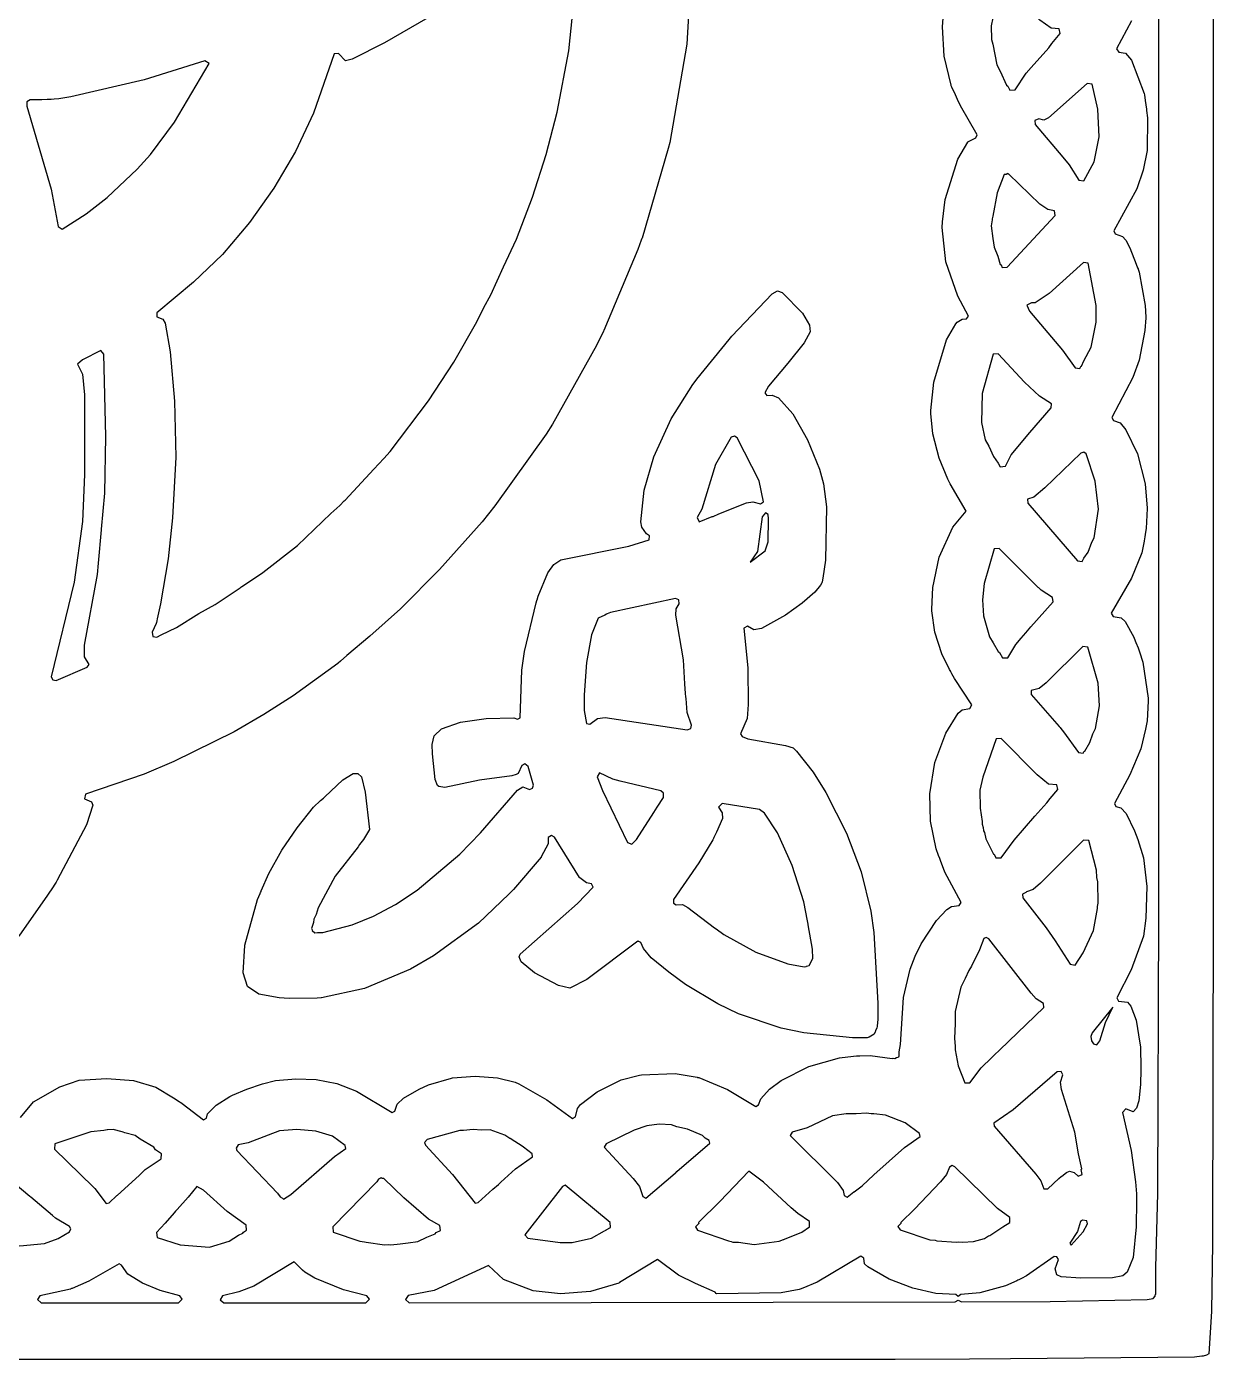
# Model space of a CAD drawing. Header units: millimetres. Extents: x 0 to 299, y 0 to 300.
# Drawn here: x 171.9 to 299.4, y 0.1 to 143.2 of the extents above; entities that cross this region are included whole.
import ezdxf

# ---------------------------------------------------------------- set-up
doc = ezdxf.new("R2010")
doc.units = ezdxf.units.MM
doc.layers.add('CUT', color=7, linetype='CONTINUOUS')

msp = doc.modelspace()

# ---------------------------------------------------------------- linework, layer by layer
at = {"layer": 'CUT'}
for points in [[(299.3639, 248.1914), (299.3492, 48.3109), (299.2737, 12.5525), (299.1828, 5.2237), (298.8761, 0.6766), (298.6412, 0.5231), (298.268, 0.4477), (298.1852, 0.431), (298.16, 0.4259), (298.1113, 0.416), (297.3388, 0.3327), (277.5732, 0.1329), (273.1912, 0.1121), (265.1967, 0.0908), (93.9144, 0.0908)], [(290.5918, 143.8136), (288.9628, 140.8039), (289.1981, 140.4476), (289.9268, 140.3348), (290.5889, 139.5773), (291.937, 136.0043), (291.9625, 135.8639), (292.047, 135.2559), (292.1785, 134.3099), (292.1974, 134.1739), (292.3062, 133.3914), (292.2536, 129.8738), (291.8153, 127.7722), (291.1382, 125.7507), (288.6875, 121.2412), (288.8273, 120.9445), (289.6119, 120.6435), (289.982, 120.252), (290.4047, 119.4214), (291.0855, 117.6647), (291.2362, 117.2758), (291.276, 117.173), (291.286, 117.1472), (291.4028, 116.8117), (292.0478, 113.2479), (292.1001, 111.9657), (292.1, 111.8992), (292, 110.56), (291.3901, 107.3727), (290.7139, 105.5053), (288.4764, 101.2146), (288.6482, 100.8837), (289.363, 100.6244), (289.9714, 99.8941), (291.2375, 97.3086), (292.0373, 94.0897), (292.2515, 91.4761), (292.2515, 91.4316), (292.1514, 89.3056), (292.0578, 88.6891), (292.0069, 88.3533), (291.9855, 88.213), (291.9456, 87.9501), (291.6929, 86.6748), (290.5914, 83.9576), (288.395, 80.2068), (288.5933, 79.8621), (289.4649, 79.7145), (289.9032, 79.2955), (290.8302, 77.6153), (290.9776, 77.2427), (291.056, 77.0442), (291.2821, 76.4723), (291.4441, 76.0626), (291.7969, 74.9564), (292.3621, 71.0875), (292.3588, 70.7482), (292.2406, 68.6345), (292.0837, 67.7324), (291.581, 65.6413), (290.414, 62.8432), (288.7506, 59.7593), (288.8768, 59.4499), (289.4234, 59.3195), (289.9998, 58.6817), (290.8977, 56.8415), (291.2479, 55.9025), (291.8587, 53.9468), (292.2217, 50.8606), (292.1323, 47.4716), (291.8486, 45.532), (290.5443, 41.8929), (289.0041, 38.9138), (289.1911, 38.5576), (290.1454, 38.4457), (290.5137, 38.0224), (291.0706, 36.4957), (291.4673, 34.0516), (291.5283, 33.6399), (291.5937, 31.3274), (291.5654, 30.546), (291.5554, 30.2708), (291.5528, 30.1996), (291.5309, 29.5942), (291.3624, 27.8536), (291.1082, 27.0426), (290.7376, 26.6651), (289.9641, 26.9742), (289.6075, 26.601), (290.5569, 22.509), (291.0128, 19.1492), (291.1024, 17.8718), (291.1296, 17.1022), (291.0943, 14.3242), (290.7564, 11.0267), (290.1135, 9.4672), (289.6457, 9.0657), (288.5425, 8.8363), (285.1493, 8.8059), (283.0372, 8.9579), (282.5575, 9.1587), (282.3637, 9.7924), (282.7376, 10.8167), (282.5562, 11.0926), (282.2645, 11.1403), (279.3001, 9.0627), (278.756, 8.7831), (278.4759, 8.6392), (278.3847, 8.5923), (278.2665, 8.5316), (277.0361, 7.9808), (274.2843, 7.2246), (272.2334, 7.0377), (271.9699, 6.8507), (271.6971, 7.0378), (269.5596, 7.1744), (267.1036, 7.7494), (264.5691, 8.7044), (262.25, 10.0076), (261.9205, 10.3626), (261.8312, 10.9662), (261.5111, 11.1543), (256.8324, 8.3702), (255.3016, 7.7431), (255.004, 7.6212), (255.0012, 7.62), (254.8921, 7.5753), (252.9545, 7.2323), (246.0321, 7.1169), (245.9672, 7.1485), (245.8782, 7.2998), (243.765, 8.2226), (241.9307, 9.1172), (239.6708, 10.8067), (235.6162, 8.3243), (235.5932, 8.3107), (235.5663, 8.2947), (235.5649, 8.2939), (235.545, 8.2821), (232.4863, 7.3852), (229.2711, 7.1115), (226.3457, 7.4535), (223.1479, 8.6713), (221.5374, 10.1565), (215.7166, 7.4906), (212.9049, 6.9292), (212.6369, 6.5169), (213.0241, 6.1689), (271.6354, 6.2639), (271.9708, 6.4581), (272.3072, 6.2656), (281.8461, 6.29), (292.2424, 6.5004), (292.8975, 6.6165), (293.1067, 6.8708), (293.1106, 7.013), (293.1723, 7.1041), (293.1912, 9.9675), (293.4074, 17.8815), (293.4982, 47.8106), (293.4982, 127.4432), (293.5285, 203.1676)], [(243.3235, 150.0422), (242.8327, 141.2988), (241.0115, 130.7455), (240.8421, 130.0927), (238.0243, 120.4789), (238.0019, 120.4193), (237.9443, 120.2662), (237.752, 119.7545), (237.5649, 119.2565), (233.9096, 110.5503), (233.9096, 110.5502), (233.9086, 110.5483), (233.8831, 110.4966), (233.1154, 108.945), (228.3926, 100.5111), (227.7152, 99.4322), (222.2172, 91.725), (220.8649, 89.9956), (216.2753, 84.8899), (212.094, 80.6779), (208.8097, 77.728), (206.342, 75.6418), (205.6328, 75.0423), (205.3825, 74.8307), (205.3487, 74.8021), (200.5675, 71.334), (197.4294, 69.3232), (194.2437, 67.4729), (187.7669, 64.2648), (184.5633, 62.9226), (178.2502, 60.7799), (178.1723, 60.26), (178.9005, 59.9626), (179.0477, 59.58), (178.3642, 57.4681), (175.2365, 51.5245), (175.1093, 51.3312), (174.5671, 50.5067), (174.397, 50.248), (174.1954, 49.9415), (171.0973, 45.522)], [(171.2897, 26.0562), (172.6732, 27.7424), (175.496, 29.3655), (177.5678, 30.0727), (180.5694, 30.2261), (183.4336, 30.0372), (185.8231, 29.3297), (185.826, 29.3288), (187.7087, 28.1736), (188.2256, 27.833), (188.3509, 27.7504), (188.49, 27.6587), (188.6598, 27.5468), (190.9428, 25.8187), (191.2658, 25.9801), (191.3629, 26.4564), (192.3099, 27.3668), (193.7593, 28.3062), (194.0571, 28.4669), (195.5867, 29.108), (197.2718, 29.6606), (198.6536, 30.011), (200.8651, 30.2239), (203.0484, 30.1355), (205.2533, 29.7032), (207.3648, 28.8933), (211.1826, 26.5847), (211.4912, 26.7234), (211.7435, 27.4757), (212.4031, 28.1341), (214.0769, 29.0906), (215.1071, 29.579), (217.5797, 30.2927), (217.6872, 30.3147), (220.1039, 30.4978), (222.4924, 30.3115), (224.4079, 29.8374), (224.8029, 29.6768), (227.8162, 27.9578), (230.5423, 25.9568), (230.8646, 26.1432), (231.0919, 27.0211), (231.4278, 27.4641), (233.2189, 28.8275), (235.7861, 30.0834), (237.7618, 30.6031), (237.949, 30.6437), (241.5946, 30.771), (243.9532, 30.378), (243.9868, 30.3683), (244.0141, 30.3605), (244.0157, 30.36), (244.1065, 30.3339), (247.1914, 29.0584), (250.2283, 27.2403), (250.5157, 27.3998), (250.7746, 28.0429), (251.7124, 29.1031), (252.9434, 30.0227), (255.9151, 31.5195), (259.2132, 32.4575), (260.719, 32.6547), (261.0515, 32.6688), (261.2283, 32.6764), (261.2837, 32.6787), (261.4071, 32.684), (262.5188, 32.7042), (264.8724, 32.4049), (264.9932, 32.4263), (265.1542, 32.4049), (265.3427, 32.488), (265.5332, 32.5216), (265.543, 32.5762), (265.6207, 32.6104), (265.6404, 33.1217), (265.7784, 33.8945), (266.1102, 38.9353), (266.3791, 40.1546), (266.8135, 41.9865), (267.333, 43.3665), (267.9936, 44.719), (269.6487, 47.1966), (270.7528, 48.3829), (271.2497, 48.7046), (272.0659, 48.8233), (272.276, 49.1321), (270.5501, 52.3817), (270.0642, 53.6592), (269.9927, 53.8473), (269.8661, 54.1802), (269.5906, 54.9047), (268.9905, 57.8777), (268.9264, 60.8197), (269.4441, 64.1878), (270.638, 67.3195), (271.9524, 69.4715), (272.3805, 69.8192), (273.2292, 69.9812), (273.4265, 70.3592), (271.5571, 73.1961), (271.2994, 73.6817), (271.184, 73.8991), (271.1708, 73.9239), (271.0499, 74.1518), (270.2129, 75.8438), (269.4768, 78.1752), (269.1544, 80.4582), (269.1411, 80.6238), (269.2351, 82.9635), (269.9107, 86.2303), (271.3993, 89.4204), (272.8267, 91.1472), (271.1112, 94.0851), (270.8605, 94.5932), (269.9125, 96.838), (269.2607, 99.4407), (269.0459, 101.6293), (269.0239, 101.9599), (269.3583, 105.0004), (270.722, 109.5457), (271.717, 111.2499), (271.8601, 111.4576), (272.4014, 111.7683), (272.8653, 111.7924), (273.0601, 112.0991), (271.9342, 114.2522), (270.6332, 117.913), (270.2533, 121.6169), (270.2614, 121.8547), (270.2629, 121.8986), (270.2654, 121.9722), (270.2736, 122.2146), (270.5695, 124.6116), (271.9335, 128.9461), (272.9916, 130.7805), (272.9919, 130.7808), (272.993, 130.7823), (272.9975, 130.7882), (273.0102, 130.8047), (273.8592, 131.2331), (274.0005, 131.5645), (272.2206, 134.657), (271.9039, 135.3462), (271.6763, 135.8415), (271.2893, 136.6837), (271.2289, 136.8152), (271.2029, 136.8739), (270.4449, 139.9962), (270.2699, 143.1489), (270.4082, 145.0455)], [(215.0182, 144.1319), (210.3809, 141.4344), (206.8956, 139.676), (206.1668, 139.5101), (205.4456, 140.3078), (204.9626, 140.2386), (202.7522, 133.8718), (200.8168, 129.759), (198.4959, 125.8194), (195.8838, 122.1456), (192.9655, 118.7118), (189.8758, 115.7433), (185.907, 112.4557), (185.9379, 112.0169), (186.5631, 111.7637), (186.8097, 111.3433), (187.3672, 108.2732), (187.8237, 102.9503), (187.975, 96.9572), (187.6117, 90.4366), (187.1245, 86.0223), (186.3279, 81.2199), (185.9749, 79.6002), (185.9306, 79.3969), (185.8861, 79.1925), (185.8625, 79.0841), (185.4236, 78.156), (185.4957, 77.7048), (185.9126, 77.6174), (186.3876, 77.8848), (188.0445, 78.6721), (190.4233, 80.1567), (192.1882, 81.1503), (194.8545, 82.9223), (194.9557, 82.9855), (195.0016, 83.0201), (197.3192, 84.5603), (201.0401, 87.4645), (204.6168, 90.8934), (205.5808, 91.7658), (206.0424, 92.2602), (206.1371, 92.351), (209.2189, 95.6623), (210.2816, 96.8004), (210.2991, 96.8229), (210.9939, 97.5695), (215.0942, 102.9959), (217.8228, 107.1499), (220.297, 111.4657), (221.0448, 113.0255), (221.7781, 114.3692), (223.1391, 117.3937), (224.5544, 120.3458), (226.2669, 124.8823), (227.7164, 129.4403), (228.8947, 134.0003), (230.1635, 140.5815), (230.5562, 144.4121)]]:
    msp.add_lwpolyline(points, dxfattribs=at)
for points in [[(282.8006, 142.9265), (281.9493, 143.0275), (280.7259, 143.8631), (276.9659, 147.7256), (276.4247, 147.6455), (275.7259, 144.8977), (275.68, 144.1155), (275.5202, 143.2775), (275.5464, 141.7923), (275.6734, 141.3057), (276.1199, 139.0664), (276.4628, 138.4001), (277.1539, 136.8886), (277.2999, 136.7732), (277.5147, 136.3558), (278.0704, 136.4071), (279.2603, 138.177), (279.7915, 138.7916), (281.7014, 140.8904), (282.0206, 141.3707), (282.9327, 142.426)], [(175.4163, 135.4247), (174.9118, 135.392), (174.5639, 135.3695), (174.1378, 135.3419), (173.5874, 135.3063), (172.3071, 135.3198), (171.9765, 135.1045), (171.9702, 134.6412), (174.5716, 125.7186), (174.6942, 125.1592), (175.3298, 121.7188), (175.7702, 121.4329), (178.3351, 123.0659), (180.587, 124.8391), (183.821, 127.8633), (185.2402, 129.4622), (187.805, 132.9018), (191.5309, 139.2113), (191.0605, 139.4991), (184.5791, 137.4807), (176.6743, 135.6331)], [(287.1113, 131.3575), (286.9671, 134.3002), (286.3482, 136.9997), (285.8109, 137.0823), (281.6817, 133.3893), (281.1677, 133.1481), (280.6368, 133.2782), (280.2079, 133.0927), (280.2403, 132.6581), (283.1897, 129.1786), (283.8767, 128.3339), (284.9293, 126.68), (285.4488, 126.6218), (286.5592, 128.646)], [(277.2273, 117.3338), (282.3829, 122.9068), (282.3199, 123.3929), (281.5988, 123.534), (280.7327, 124.1024), (277.415, 127.3305), (277.3723, 127.3276), (277.2887, 127.4118), (277.1057, 127.3095), (276.8896, 127.2949), (276.145, 125.3337), (275.6843, 122.8435), (275.6075, 122.5289), (275.6111, 122.4477), (275.4908, 121.7969), (275.7009, 120.4232), (275.7009, 120.4231), (275.8403, 119.5121), (276.2215, 118.5195), (276.4638, 117.6335), (276.5749, 117.5995), (276.6777, 117.3318)], [(285.1495, 106.7007), (285.2022, 106.7096), (285.4588, 107.289), (286.2396, 108.7743), (286.7814, 111.4531), (286.778, 113.2355), (285.9404, 117.7742), (285.417, 117.8678), (281.7235, 114.5135), (280.2274, 113.5063), (279.8238, 113.5323), (279.3447, 113.255), (279.6147, 112.644), (283.1835, 108.4392), (284.5113, 106.5468), (285.0352, 106.4833)], [(205.8895, 62.2942), (207.0028, 62.9945), (207.5148, 62.9821), (207.898, 62.6203), (208.3069, 60.9802), (208.755, 56.9805), (208.1252, 55.8961), (207.8457, 55.539), (207.7006, 55.3774), (207.5248, 55.129), (205.0633, 51.984), (203.2425, 48.5503), (203.0175, 47.8632), (202.7827, 47.3439), (202.7301, 46.9855), (202.5169, 46.3345), (202.6178, 46.221), (202.6059, 46.1396), (202.9014, 45.8782), (203.1743, 45.9015), (203.7658, 45.905), (206.8902, 46.7309), (209.204, 47.6898), (211.5487, 48.9381), (213.8658, 50.453), (218.4637, 54.3241), (220.6934, 56.6152), (224.6565, 61.2129), (225.2075, 61.5747), (225.9227, 61.2609), (226.267, 61.3968), (226.3514, 61.7217), (225.8004, 63.7399), (225.4294, 64.0115), (225.1078, 63.8419), (224.7209, 62.9852), (224.5221, 62.8816), (224.0582, 62.7329), (220.5731, 62.2834), (216.8362, 61.4912), (216.2151, 61.591), (216.0671, 61.7131), (215.8223, 62.3604), (215.5175, 65.0976), (215.4879, 66.115), (215.6911, 67.0293), (216.4931, 67.7942), (218.5118, 68.5041), (221.2684, 68.8978), (224.2471, 68.9597), (224.6385, 68.8243), (224.944, 68.9724), (225.109, 74.0795), (225.3867, 76.0898), (226.6526, 81.3227), (226.7299, 81.5656), (226.7366, 81.5866), (226.7488, 81.6251), (226.8776, 82.0299), (227.9206, 84.5283), (228.5336, 85.424), (229.2959, 85.9215), (236.6074, 87.4108), (238.7752, 88.0825), (238.8129, 88.5151), (238.4962, 88.7111), (238.0014, 89.4237), (237.9093, 89.9978), (238.2442, 93.4113), (239.2877, 96.9745), (241.138, 101.0693), (243.4856, 104.7691), (243.8302, 105.2198), (243.8304, 105.2201), (243.8396, 105.2322), (243.9125, 105.3274), (247.3631, 109.6017), (247.6679, 109.9529), (251.9814, 114.5014), (252.5661, 114.8035), (253.081, 114.6355), (255.2482, 112.398), (255.9854, 111.1324), (256.0911, 110.3997), (255.4233, 109.2431), (253.6656, 107.047), (251.6018, 104.574), (251.2023, 103.8744), (251.4389, 103.5598), (251.9882, 103.604), (252.6829, 103.3208), (254.1969, 101.5969), (255.7718, 98.8221), (257.0751, 95.6704), (257.5131, 94.1011), (257.8154, 91.6203), (257.7316, 85.8991), (257.4365, 83.9572), (257.364, 83.5687), (257.3556, 83.5524), (257.3468, 83.5353), (257.31, 83.4635), (257.1842, 83.2185), (256.5871, 82.4444), (255.1984, 81.2675), (253.4144, 79.9765), (250.8338, 78.5494), (250.0324, 78.4096), (249.329, 78.806), (248.9566, 78.589), (249.3739, 74.322), (249.4345, 70.3874), (249.3062, 68.9087), (248.6083, 67.2485), (248.7771, 66.963), (249.3744, 66.7139), (253.423, 65.9876), (254.2436, 65.733), (254.6235, 65.402), (256.3828, 63.1264), (257.7527, 60.9358), (259.9736, 56.5877), (261.563, 52.4289), (262.592, 48.1919), (262.9276, 45.9091), (263.3543, 38.3355), (263.3314, 36.6038), (263.2705, 35.8676), (263.2146, 35.6612), (263.097, 35.3793), (263.0361, 35.2332), (263.0209, 35.1967), (262.9331, 34.9863), (262.398, 34.6986), (262.1834, 34.6181), (260.6225, 34.6026), (255.4111, 35.1331), (252.9702, 35.658), (248.3723, 37.2007), (246.1501, 38.2497), (242.6985, 40.3475), (240.8872, 41.6522), (238.9954, 43.1873), (238.9936, 43.1891), (238.1923, 44.1883), (237.9001, 44.8307), (237.6122, 45.0043), (237.5665, 44.9686), (237.5524, 44.9861), (232.1037, 40.8647), (230.2689, 39.9589), (229.0682, 40.2384), (226.4609, 41.6026), (225.0291, 42.7835), (224.8402, 43.322), (224.932, 43.5969), (231.0999, 49.016), (232.7671, 50.7796), (232.5947, 51.1439), (232.0666, 51.2526), (231.3418, 51.7873), (231.3283, 51.8023), (231.3282, 51.8024), (231.3276, 51.8031), (231.3073, 51.8256), (228.6283, 56.1409), (228.3051, 56.321), (227.9573, 56.1167), (227.9602, 55.4375), (227.2073, 54.0356), (227.2019, 54.0282), (227.2004, 54.026), (227.1993, 54.0245), (227.1932, 54.0162), (224.2361, 50.5236), (223.7135, 50.0167), (220.4512, 46.9153), (215.6146, 43.4192), (213.1446, 41.9878), (208.2349, 39.9182), (203.5967, 38.9137), (203.5951, 38.9136), (203.5827, 38.9128), (203.1268, 38.8838), (200.142, 38.8348), (199.0715, 38.9038), (196.881, 39.285), (195.6457, 40.1212), (195.2115, 41.5729), (195.3622, 44.5369), (195.369, 44.572), (196.7502, 49.4572), (197.024, 50.1221), (197.0682, 50.2296), (197.1109, 50.3334), (197.132, 50.3846), (197.9653, 52.246), (199.3489, 54.7423), (200.9937, 57.1518), (202.7557, 59.3669), (203.5122, 60.0736), (203.8171, 60.3584), (203.9497, 60.4823)], [(177.4189, 106.9432), (177.9569, 105.8487), (178.1698, 103.629), (178.1706, 95.0761), (177.9574, 90.0301), (177.0485, 83.5152), (174.5828, 73.3547), (174.746, 73.0309), (175.1052, 72.9818), (178.4474, 74.3996), (178.6636, 74.7015), (178.1519, 75.5052), (178.1444, 76.775), (179.5394, 84.3703), (179.6511, 85.5667), (179.9911, 89.135), (179.9933, 89.2323), (180.3539, 93.0953), (180.4443, 99.1837), (180.2507, 108.0183), (179.929, 108.3902), (177.9332, 107.416)], [(274.4627, 100.6647), (274.8788, 98.8259), (275.2557, 98.1434), (275.7731, 97.0139), (276.2614, 96.3222), (276.4818, 95.923), (277.0294, 95.9803), (277.6497, 97.1856), (279.6702, 99.5962), (281.9548, 102.2521), (281.9928, 102.6857), (280.6963, 103.499), (279.1024, 104.9983), (276.259, 108.0423), (275.7072, 108.0152), (274.5509, 103.7744)], [(247.9409, 99.2211), (247.6068, 99.0826), (245.9161, 96.1611), (244.4336, 91.3578), (243.9238, 90.4911), (244.1398, 90.0097), (245.5438, 90.5673), (245.6598, 90.5916), (246.2802, 90.8597), (249.2353, 92.0332), (249.9036, 92.1689), (250.7283, 91.9272), (251.0658, 92.149), (250.6098, 94.4067), (248.2449, 99.025)], [(286.3219, 87.8288), (286.5537, 88.2934), (287.0499, 91.3606), (286.6729, 94.387), (285.7071, 97.321), (285.4556, 97.4726), (285.1402, 97.3822), (281.2868, 93.6472), (280.1029, 92.6452), (279.4182, 92.4321), (279.4609, 91.9963), (284.7684, 85.8237), (285.2932, 85.7675), (285.4567, 86.0951), (285.9107, 86.7633)], [(251.2522, 86.9065), (251.5548, 87.8446), (251.6153, 90.326), (251.5548, 90.7799), (251.2824, 90.9917), (250.9193, 90.5378), (250.4049, 86.8157), (249.6484, 85.6658)], [(280.7031, 82.8499), (280.62, 82.9265), (280.5682, 82.9742), (280.3349, 83.1891), (276.3741, 87.1591), (275.821, 87.1127), (274.7574, 83.3732), (274.5826, 81.6272), (274.669, 79.9044), (275.341, 77.6611), (275.7289, 77.0337), (276.2481, 76.0706), (276.3876, 75.9684), (276.741, 75.397), (277.2878, 75.408), (278.1711, 76.8323), (278.7447, 77.5159), (279.2172, 78.079), (279.2371, 78.1027), (279.7661, 78.7332), (282.1579, 81.4353), (282.0868, 81.8954), (280.8866, 82.6808)], [(242.8806, 67.6777), (243.2573, 67.8336), (243.3171, 68.1675), (242.8662, 69.5469), (242.7443, 71.034), (242.7276, 71.2371), (242.7009, 71.5629), (242.614, 72.6226), (242.481, 75.1916), (241.6648, 79.9993), (241.7024, 80.6764), (242.0105, 81.2165), (241.966, 81.6396), (241.5974, 81.7777), (234.6404, 80.2904), (234.2784, 80.1154), (234.1886, 80.098), (234.0187, 79.9898), (233.327, 79.6554), (232.5984, 77.8756), (232.0622, 74.9182), (231.8227, 71.4332), (231.8238, 69.742), (232.0446, 68.3541), (232.4064, 68.2773), (233.2242, 68.9116), (234.0594, 68.9887)], [(282.9162, 67.9223), (282.9975, 67.826), (283.2907, 67.4785), (284.8832, 65.2262), (285.3997, 65.1816), (285.5054, 65.393), (285.5483, 65.3889), (286.1134, 66.3221), (286.433, 67.2483), (286.7214, 67.8251), (287.1435, 70.2649), (286.9901, 72.6701), (285.8921, 76.5446), (285.3499, 76.6321), (281.4204, 72.7184), (280.66, 72.129), (279.8186, 71.9012), (279.8196, 71.4625), (282.8079, 68.0507), (282.8686, 67.9787)], [(281.8364, 60.2929), (282.6769, 61.2587), (282.5433, 61.7615), (281.674, 61.8383), (280.4396, 62.8402), (276.5936, 66.7332), (276.0391, 66.6978), (274.5985, 62.5948), (274.3087, 61.2082), (274.3396, 59.2513), (274.5436, 57.852), (274.5514, 57.5409), (274.6375, 57.2081), (274.6898, 56.849), (274.7835, 56.6433), (274.9528, 55.9883), (275.776, 54.3377), (275.8394, 54.324), (276.0221, 53.9226), (276.5698, 53.9413), (277.9666, 55.8468), (280.1819, 58.392), (281.5009, 59.8342)], [(236.9229, 55.3914), (237.4138, 55.9047), (239.2891, 58.7917), (239.6347, 59.3923), (240.3081, 60.4215), (240.328, 60.7882), (240.3231, 60.7912), (240.3293, 60.8939), (240.0529, 61.1307), (235.6902, 62.1674), (234.8839, 62.3779), (233.459, 63.0659), (233.205, 62.6441), (233.7688, 61.1566), (236.449, 55.5963)], [(253.6786, 42.563), (255.4466, 42.249), (255.6137, 42.2839), (255.6543, 42.277), (255.693, 42.3004), (255.9751, 42.3593), (256.3557, 43.121), (256.3393, 44.1358), (255.8661, 46.727), (255.8575, 46.8284), (255.7874, 47.158), (255.4096, 49.2269), (254.1474, 53.1084), (252.5706, 56.6235), (251.1722, 58.7447), (250.6389, 59.1383), (246.6078, 59.7763), (246.2259, 59.3857), (246.6408, 58.765), (246.6451, 58.1749), (246.0263, 56.6911), (245.777, 56.1976), (245.7379, 56.1203), (245.6881, 56.0217), (245.6075, 55.8621), (244.1321, 53.41), (241.3972, 49.476), (241.3867, 49.0806), (241.6899, 48.8818), (242.3766, 48.913), (242.9465, 48.6045), (245.7853, 46.4315), (245.9692, 46.3227), (246.7894, 45.6914), (250.2374, 43.8004)], [(278.9226, 49.6411), (281.4066, 46.4047), (282.3863, 45.0347), (283.9821, 42.5103), (284.5258, 42.4183), (285.3926, 43.7513), (286.5058, 46.1209), (286.9304, 48.478), (286.9235, 48.7222), (286.9897, 49.0767), (286.9586, 51.3497), (286.836, 51.8389), (286.8145, 52.6073), (285.9934, 55.7844), (285.438, 55.827), (280.8132, 51.2315), (280.0008, 50.5453), (279.2993, 50.2725), (279.2464, 50.1957), (278.8845, 50.0391)], [(275.6628, 32.571), (275.8428, 32.7488), (276.4352, 33.3337), (281.1511, 37.8648), (281.1306, 38.304), (280.3507, 38.7821), (279.8146, 39.4072), (275.2717, 45.241), (274.9776, 45.3853), (274.7036, 45.281), (274.2677, 44.0508), (273.3865, 42.3024), (273.0981, 41.8558), (272.7117, 40.9634), (272.2434, 40.0342), (271.6479, 37.4269), (271.6479, 36.1021), (271.5557, 34.5879), (271.648, 33.6653), (271.648, 33.319), (271.9771, 31.5964), (272.6661, 29.7887), (273.223, 29.782), (274.4508, 31.3743), (275.581, 32.4903)], [(286.5059, 33.9503), (286.8387, 33.8596), (287.1716, 34.2832), (287.7768, 36.2502), (288.5636, 37.8842), (286.3546, 35.1608), (286.2033, 34.7371), (286.294, 34.2832)], [(282.5886, 30.9731), (277.8649, 26.8901), (275.7886, 25.4555), (275.8371, 25.1321), (280.3156, 19.9827), (280.8289, 19.2577), (281.1638, 18.4112), (281.6009, 18.4153), (282.7688, 19.5206), (283.0271, 19.7175), (283.0511, 19.7359), (283.0826, 19.7599), (283.5976, 20.1526), (283.9069, 20.3122), (284.4225, 20.1569), (284.8562, 19.7589), (285.2827, 19.9325), (285.1863, 20.4852), (285.2488, 20.551), (284.8951, 22.1535), (284.4899, 24.4752), (283.061, 29.0741), (282.9387, 29.8558), (283.2134, 30.655), (283.0174, 31.0009)], [(262.9069, 19.8957), (266.2173, 22.8408), (267.8898, 24.0163), (267.8149, 24.3457), (266.2767, 25.4755), (264.162, 26.2909), (262.8983, 26.4485), (262.631, 26.4484), (262.1147, 26.5378), (261.0271, 26.4482), (259.9453, 26.448), (258.484, 26.2219), (255.7376, 24.9586), (254.1491, 24.4793), (253.934, 24.1355), (258.9978, 19.0876), (259.5999, 18.2061), (259.7194, 17.6858), (260.0301, 17.5029), (260.7726, 18.0696), (260.7839, 18.0697), (261.0696, 18.2963), (261.64, 18.7317)], [(174.9807, 23.2215), (174.9414, 22.6626), (179.0854, 18.6239), (179.2574, 18.4461), (180.4716, 16.8129), (180.7916, 16.9046), (181.6285, 17.6676), (181.7122, 17.7205), (184.0442, 19.8138), (184.572, 20.3514), (184.6887, 20.4578), (186.392, 21.6323), (186.4321, 22.1477), (185.7828, 22.5948), (185.6082, 22.8583), (184.1211, 23.7391), (183.5883, 24.106), (182.4726, 24.4266), (182.3268, 24.4853), (182.2169, 24.5001), (181.2408, 24.7806), (180.6245, 24.7147), (180.5921, 24.719), (180.2418, 24.6737), (178.8262, 24.5223)], [(200.9634, 24.783), (199.0888, 24.6335), (196.1907, 23.5086), (195.7137, 23.335), (194.6554, 23.107), (194.4253, 22.7795), (194.519, 22.4967), (198.8975, 17.9399), (199.1596, 17.5333), (199.4224, 17.3936), (199.5278, 17.2839), (200.3247, 17.7844), (204.9987, 21.8543), (206.2339, 22.7337), (206.144, 23.0548), (204.7873, 24.0349), (202.9946, 24.5719)], [(224.4324, 20.5279), (226.2509, 21.8431), (226.2147, 22.1436), (225.3026, 22.8739), (225.2755, 22.9213), (223.8692, 23.8026), (223.8364, 23.8145), (223.2979, 24.1495), (221.7149, 24.7188), (220.7971, 24.7028), (219.8751, 24.781), (218.8434, 24.6687), (218.4705, 24.6622), (214.9564, 23.708), (214.6813, 23.3794), (214.761, 23.0955), (217.6739, 19.9212), (220.1071, 16.8448), (220.4291, 16.9325), (222.01, 18.3524), (222.6072, 18.8561), (222.8669, 19.1219)], [(241.7661, 20.242), (245.3184, 23.2874), (245.2133, 23.6043), (244.7948, 23.8446), (244.5223, 24.1122), (242.9097, 24.8186), (241.7725, 25.0672), (241.1819, 25.2602), (239.8532, 25.326), (238.5293, 25.1494), (237.1704, 24.7069), (234.1595, 23.2278), (233.9532, 22.882), (237.0788, 19.5177), (237.738, 18.6586), (238.1248, 17.5792), (238.4444, 17.3943), (241.5622, 20.0672), (241.6468, 20.1316)], [(256.0069, 14.8752), (254.7506, 15.7496), (254.0341, 16.3665), (251.0465, 19.1219), (249.4875, 20.2965), (246.3591, 17.0244), (244.0945, 14.7825), (244.1071, 14.669), (243.7695, 14.3158), (243.9933, 13.9514), (247.288, 12.797), (247.5753, 12.7596), (247.7865, 12.6839), (248.3845, 12.6542), (250.0672, 12.4351), (252.7414, 12.7699), (253.2124, 12.9605), (253.232, 12.9641), (253.32, 13.004), (255.1737, 13.7542), (256.0087, 14.3279)], [(275.3707, 13.3961), (276.7646, 14.3235), (277.5172, 14.7976), (277.5029, 15.3274), (276.2032, 16.269), (271.6144, 20.7761), (271.3077, 20.8912), (271.0217, 20.7316), (270.7169, 19.9382), (270.0707, 19.1551), (267.2702, 16.2122), (265.8235, 14.7726), (265.7946, 14.6616), (265.4963, 14.3482), (265.7193, 14.0084), (268.9288, 12.9082), (269.4996, 12.8704), (269.6813, 12.8199), (271.7762, 12.675), (272.0038, 12.7043), (272.4389, 12.6754), (273.6154, 12.7398), (274.7812, 13.0742), (275.2084, 13.3433)], [(176.554, 13.7751), (176.6734, 14.0853), (176.5399, 14.3511), (175.0277, 15.2578), (174.7202, 15.5174), (172.4019, 17.4855), (172.2876, 17.5708), (170.5067, 19.0739), (170.2, 18.9296), (168.6477, 16.9878), (166.026, 14.4866), (165.6624, 13.9084), (165.9471, 13.519), (167.4765, 12.9339), (169.3559, 12.4639), (169.3719, 12.4623), (169.5431, 12.4039), (170.7125, 12.2825), (170.9163, 12.3123), (171.232, 12.2816), (173.8506, 12.5257), (175.3388, 13.0699)], [(188.4358, 12.3947), (191.5645, 12.1287), (193.7048, 12.7665), (194.6971, 13.4088), (195.1567, 13.6518), (195.2376, 13.7587), (195.5662, 13.9714), (195.5161, 14.487), (193.4847, 15.9553), (190.918, 18.2436), (190.231, 18.6655), (189.2753, 17.5064), (188.1003, 16.1751), (187.9328, 15.9854), (187.7928, 15.8268), (186.8136, 14.7173), (185.9057, 13.7215), (185.9719, 13.1853)], [(212.4469, 17.4491), (210.305, 19.5006), (210.0975, 19.5187), (210.0401, 19.5692), (209.9486, 19.5317), (209.8978, 19.5361), (209.8569, 19.4941), (209.739, 19.4457), (209.5339, 19.1615), (204.8177, 14.3068), (204.8418, 13.7564), (207.7116, 12.7869), (208.2289, 12.7229), (208.3944, 12.6685), (210.3809, 12.3747), (210.7882, 12.406), (211.055, 12.373), (212.0452, 12.5027), (212.6401, 12.5484), (212.904, 12.6151), (213.9443, 12.7513), (214.9124, 13.225), (215.802, 13.5733), (215.9266, 13.7212), (216.3769, 13.9415), (216.328, 14.4641), (215.0847, 15.1255)], [(234.155, 13.9709), (234.167, 13.9898), (234.6335, 14.2583), (234.6081, 14.7859), (229.7762, 18.7978), (229.4842, 18.6466), (225.421, 13.4696), (225.7486, 13.1085), (229.2438, 12.6467), (230.5355, 12.6482), (232.5972, 13.0867), (233.9929, 13.8897)], [(283.964, 12.5561), (284.085, 12.3442), (285.3862, 13.7665), (285.8401, 14.644), (285.7796, 14.9467), (285.3257, 15.0374), (285.0836, 14.8861), (284.781, 13.827)], [(186.2823, 7.4833), (184.3869, 8.262), (182.8139, 9.2225), (182.1484, 10.2118), (181.874, 10.3385), (178.6183, 8.4753), (176.8352, 7.7086), (176.7683, 7.6815), (176.7646, 7.6801), (176.7004, 7.6541), (176.6686, 7.6412), (173.3666, 6.9267), (173.1065, 6.5128), (173.4933, 6.1689), (188.2502, 6.1689), (188.6395, 6.567), (188.3852, 6.9237)], [(201.5582, 9.664), (200.6704, 10.5577), (196.3416, 7.9553), (194.7407, 7.3372), (192.9676, 6.9171), (192.7375, 6.481), (193.1192, 6.1689), (208.3616, 6.1689), (208.751, 6.5511), (208.4872, 6.927), (205.9706, 7.5477), (202.8906, 8.7988), (201.8024, 9.4396)]]:
    msp.add_lwpolyline(points, close=True, dxfattribs=at)

doc.saveas('drawing.dxf')
